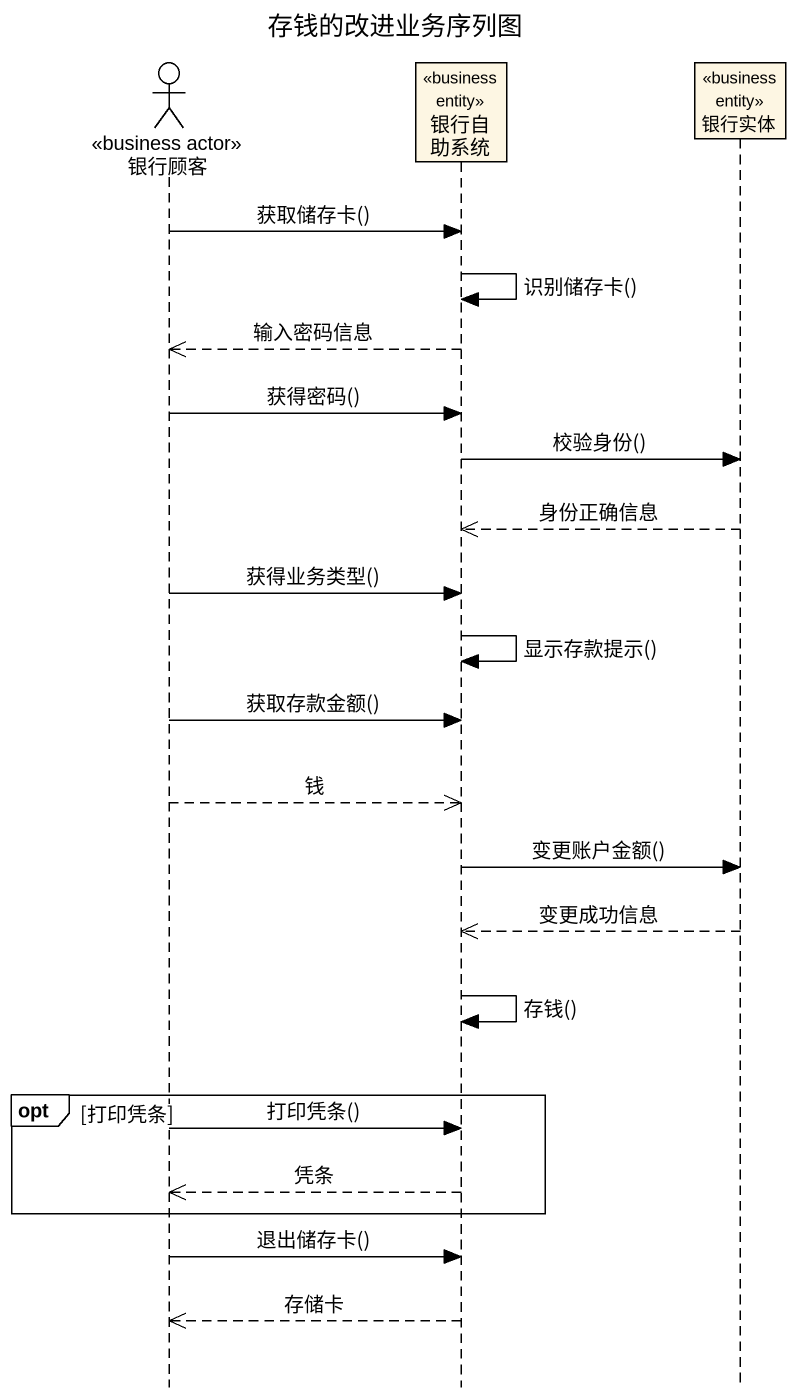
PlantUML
@startuml
title 存钱的改进业务序列图
hide footbox
actor 银行顾客 <<business actor>>
participant 银行自助系统 <<business entity>>
participant 银行实体 <<business entity>>

银行顾客 -> 银行自助系统 : 获取储存卡()
银行自助系统 -> 银行自助系统 : 识别储存卡()
银行自助系统 -->> 银行顾客 : 输入密码信息
银行顾客 -> 银行自助系统 : 获得密码()
银行自助系统 -> 银行实体 : 校验身份()
银行实体 -->> 银行自助系统 : 身份正确信息
银行顾客 -> 银行自助系统 : 获得业务类型()
银行自助系统 -> 银行自助系统 : 显示存款提示()
银行顾客 -> 银行自助系统 : 获取存款金额()
银行顾客 -->> 银行自助系统 : 钱
银行自助系统 -> 银行实体 : 变更账户金额()
银行实体 -->> 银行自助系统 : 变更成功信息
银行自助系统 -> 银行自助系统 : 存钱()
opt 打印凭条
  银行顾客 -> 银行自助系统 : 打印凭条()
  银行自助系统 -->> 银行顾客 : 凭条
end
银行顾客 -> 银行自助系统 : 退出储存卡()
银行自助系统 -->> 银行顾客 : 存储卡
@enduml
